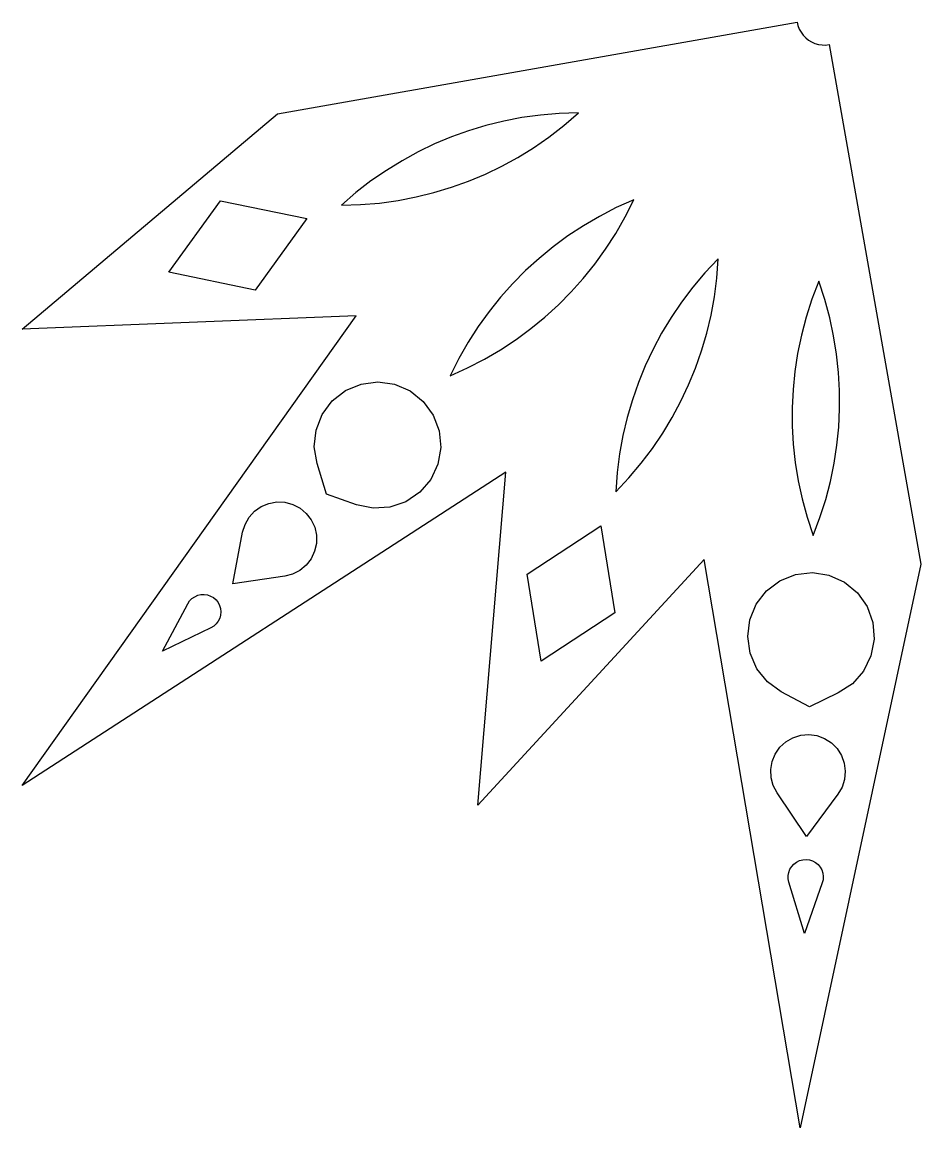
# Model space of a CAD drawing. Header units: metres. Extents: x 0 to 971, y -1194 to 0.
import ezdxf

# ---------------------------------------------------------------- set-up
doc = ezdxf.new("R2010")
doc.units = ezdxf.units.M

msp = doc.modelspace()

# ---------------------------------------------------------------- linework, layer by layer
at = {"layer": 'CONTOUR'}
msp.add_lwpolyline([(971.03, -585.68), (840.66, -1194.5), (736.97, -580.57), (492.28, -846.03), (522.69, -486.28), (0, -824.61), (360.8, -317.17), (0.07, -331.86), (275.95, -98.98), (837.29, 0), (838.23, -3.81), (839.65, -7.47), (841.54, -10.91), (843.86, -14.07), (846.57, -16.91), (849.63, -19.37), (852.98, -21.4), (856.58, -22.98), (860.34, -24.08), (864.22, -24.68), (868.15, -24.76), (872.05, -24.33)], close=True, dxfattribs=at)
at = {"layer": 'HOLES'}
for points in [[(601.21, -98.09), (580.38, -98.71), (559.98, -100.43), (539.97, -103.2), (520.36, -106.97), (501.13, -111.71), (482.28, -117.41), (463.79, -124.06), (445.66, -131.65), (427.91, -140.19), (410.52, -149.68), (393.52, -160.15), (376.9, -171.63), (360.69, -184.14), (344.91, -197.76), (365.74, -197.13), (386.15, -195.41), (406.15, -192.64), (425.76, -188.88), (444.99, -184.13), (463.85, -178.43), (482.34, -171.78), (500.47, -164.19), (518.22, -155.65), (535.61, -146.16), (552.61, -135.69), (569.22, -124.22), (585.43, -111.7)], [(307.63, -212.25), (251.87, -289.58), (158.51, -270.24), (214.28, -192.92)], [(660.96, -191.87), (641.96, -200.42), (623.76, -209.82), (606.34, -220.03), (589.67, -231.02), (573.72, -242.76), (558.48, -255.25), (543.94, -268.46), (530.1, -282.41), (516.96, -297.09), (504.53, -312.52), (492.83, -328.7), (481.87, -345.65), (471.68, -363.42), (462.31, -382.04), (481.32, -373.49), (499.51, -364.09), (516.94, -353.88), (533.61, -342.89), (549.56, -331.15), (564.8, -318.66), (579.34, -305.45), (593.18, -291.5), (606.32, -276.82), (618.75, -261.39), (630.45, -245.21), (641.41, -228.26), (651.59, -210.49)], [(752.05, -255.65), (737.77, -270.83), (724.55, -286.47), (712.36, -302.57), (701.16, -319.1), (690.92, -336.06), (681.62, -353.42), (673.25, -371.2), (665.8, -389.38), (659.28, -407.97), (653.7, -426.98), (649.08, -446.41), (645.44, -466.27), (642.83, -486.58), (641.3, -507.36), (655.59, -492.19), (668.8, -476.55), (680.99, -460.45), (692.19, -443.92), (702.43, -426.96), (711.73, -409.59), (720.11, -391.82), (727.55, -373.64), (734.07, -355.04), (739.66, -336.04), (744.28, -316.61), (747.91, -296.75), (750.52, -276.44)], [(860.62, -279.72), (853.23, -299.21), (847.01, -318.72), (841.91, -338.26), (837.88, -357.82), (834.91, -377.4), (832.96, -397), (832.03, -416.63), (832.1, -436.28), (833.2, -455.95), (835.31, -475.65), (838.48, -495.36), (842.72, -515.1), (848.08, -534.87), (854.62, -554.66), (862.01, -535.17), (868.23, -515.66), (873.33, -496.12), (877.36, -476.56), (880.33, -456.98), (882.28, -437.38), (883.21, -417.75), (883.14, -398.1), (882.04, -378.43), (879.93, -358.73), (876.76, -339.02), (872.52, -319.28), (867.16, -299.51)], [(328.68, -509.97), (318.61, -476.85), (315.69, -458.86), (317.62, -440.75), (324.26, -423.78), (335.15, -409.17), (349.51, -397.96), (366.33, -390.94), (384.4, -388.61), (402.44, -391.13), (419.18, -398.33), (433.42, -409.7), (444.15, -424.42), (450.61, -441.46), (452.35, -459.59), (449.23, -477.54), (441.48, -494.03), (429.66, -507.89), (414.59, -518.14), (397.35, -524.03), (379.17, -525.17), (361.33, -521.46)], [(227.54, -606.78), (238.28, -550.98), (240.88, -542.56), (245.24, -534.92), (251.16, -528.4), (258.35, -523.32), (266.47, -519.92), (275.14, -518.37), (283.94, -518.73), (292.45, -521), (300.26, -525.06), (307, -530.71), (312.36, -537.7), (316.08, -545.68), (317.97, -554.28), (317.95, -563.09), (316.02, -571.68), (312.27, -579.64), (306.88, -586.61), (300.11, -592.23), (292.28, -596.26), (283.76, -598.49)], [(625.19, -543.98), (640.43, -638.09), (560.75, -690.43), (545.5, -596.32)], [(850.58, -739.61), (820.05, -723.31), (805.27, -712.66), (793.82, -698.48), (786.52, -681.79), (783.89, -663.76), (786.12, -645.68), (793.04, -628.82), (804.17, -614.4), (818.72, -603.42), (835.64, -596.68), (853.75, -594.65), (871.75, -597.47), (888.36, -604.94), (902.42, -616.54), (912.9, -631.44), (919.09, -648.58), (920.52, -666.74), (917.11, -684.64), (909.09, -701), (897.04, -714.66), (881.8, -724.65)], [(151.7, -679.39), (179.03, -628.25), (181, -625.27), (183.5, -622.71), (186.44, -620.66), (189.71, -619.21), (193.19, -618.39), (196.76, -618.24), (200.3, -618.76), (203.68, -619.94), (206.78, -621.73), (209.49, -624.07), (211.71, -626.87), (213.36, -630.05), (214.39, -633.47), (214.76, -637.03), (214.45, -640.6), (213.48, -644.04), (211.88, -647.24), (209.71, -650.09), (207.05, -652.47), (203.98, -654.32)], [(847.53, -879.58), (815.67, -832.53), (811.55, -824.74), (809.23, -816.25), (808.8, -807.46), (810.3, -798.78), (813.64, -790.63), (818.67, -783.41), (825.15, -777.45), (832.77, -773.03), (841.16, -770.38), (849.93, -769.61), (858.66, -770.76), (866.93, -773.78), (874.35, -778.52), (880.56, -784.76), (885.27, -792.2), (888.25, -800.48), (889.37, -809.21), (888.56, -817.98), (885.87, -826.36), (881.42, -833.96)], [(845.24, -984.55), (828.4, -929.07), (827.69, -925.56), (827.65, -921.98), (828.28, -918.46), (829.56, -915.12), (831.44, -912.08), (833.87, -909.45), (836.74, -907.31), (839.96, -905.76), (843.42, -904.83), (846.99, -904.57), (850.54, -904.99), (853.95, -906.06), (857.1, -907.76), (859.88, -910.01), (862.18, -912.75), (863.93, -915.87), (865.07, -919.27), (865.54, -922.81), (865.35, -926.38), (864.48, -929.86)]]:
    msp.add_lwpolyline(points, close=True, dxfattribs=at)

doc.saveas('drawing.dxf')
